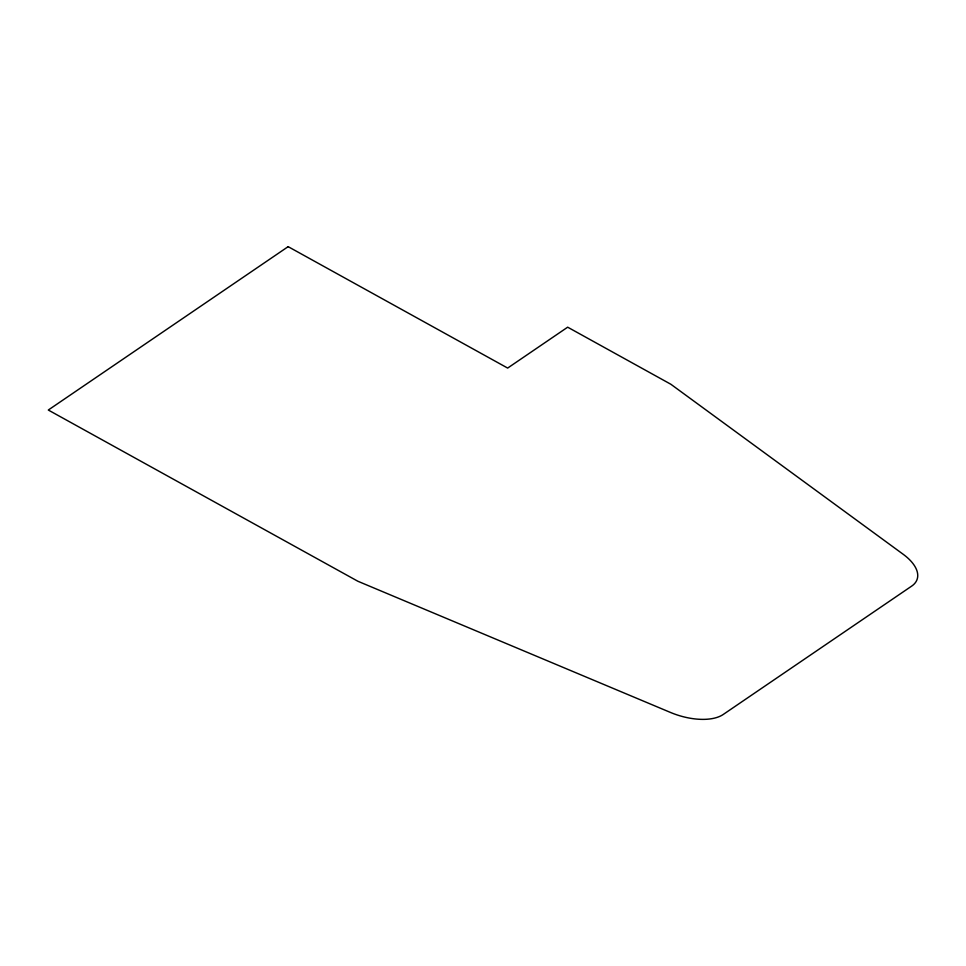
<?xml version="1.0" encoding="UTF-8"?>
<svg xmlns="http://www.w3.org/2000/svg" width="966" height="966" viewBox="0 0 966 966"><rect width="100%" height="100%" fill="white"/><g stroke="black" fill="none" stroke-linecap="round" stroke-linejoin="round"><path stroke-width="1.45" d="M288.146 246.656L48.3 410.031L357.879 581.254L670.428 712.425A46.501 23.112 18.2 0 0 723.256 714.454L911.663 586.12A46.501 23.112 18.2 0 0 903.186 554.279L670.863 384.263L567.67 327.184L507.657 368.07L288.146 246.656"/></g></svg>
